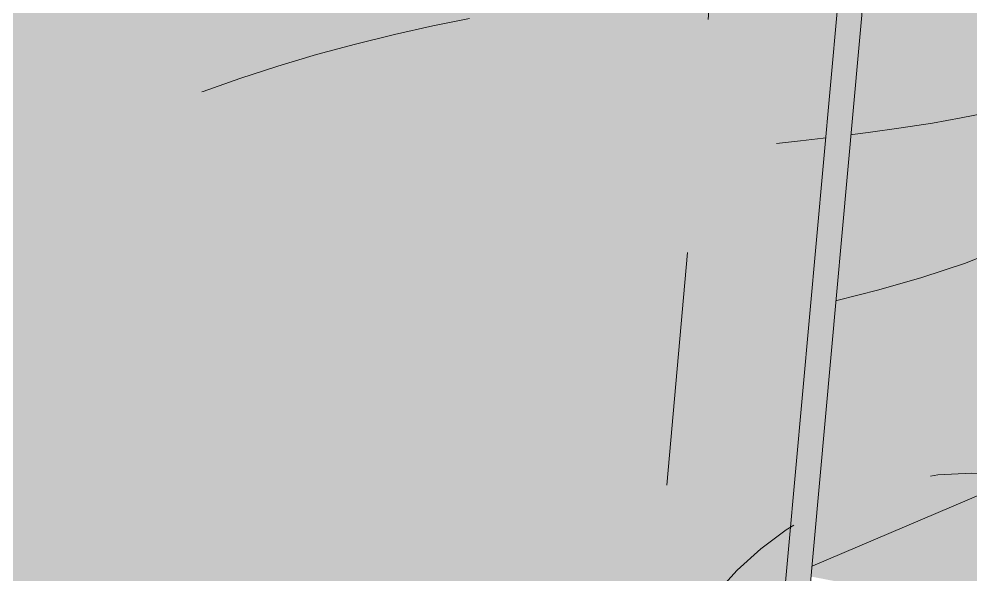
# Model space of a CAD drawing. Header units: centimetres. Extents: x -4381 to 5639, y -3920 to 4826.
# Drawn here: x 181.91 to 187.65, y 67.45 to 70.8 of the extents above; entities that cross this region are included whole.
import ezdxf
from ezdxf.xclip import XClip

# ---------------------------------------------------------------- set-up
doc = ezdxf.new("R2010")
doc.units = ezdxf.units.CM
doc.header["$MEASUREMENT"] = 0
doc.header["$XCLIPFRAME"] = 0
doc.set_wipeout_variables(frame=1)
for name, pattern in [('Dashed', [0.564444, 0.282222, -0.282222]), ('Tirets', [0.458611, 0.282222, -0.176389]), ('Wipeout_Contour', [100, 0, -100])]:
    doc.linetypes.add(name, pattern=pattern)
for name, color, linetype, lineweight in [('0- COURBES DE NIVEAU_Pen_No__2', 8, 'Continuous', 5), ('0- SITE_Pen_No__101', 252, 'Continuous', 5), ('Dalles_Pen_No__1', 7, 'Continuous', 5), ('Dalles_Pen_No__101', 252, 'Continuous', 5), ('Structural - Bearing_Pen_No__1', 7, 'Continuous', 5)]:
    doc.layers.add(name, color=color, linetype=linetype, lineweight=lineweight)
for name, color, linetype in [('Dalles', 7, 'Continuous'), ('Drawing & Figure', 7, 'Continuous'), ('Structural - Bearing', 7, 'Continuous')]:
    doc.layers.add(name, color=color, linetype=linetype)
doc.layers.add('RECULS_Pen_No__58', color=7, linetype='Continuous', lineweight=5, true_color=0xdf0000)

# ---------------------------------------------------------------- blocks, each defined once
blk = doc.blocks.new('Drawing_13_13', base_point=(-54.8524, -87.0921))
at = {"layer": '0- SITE_Pen_No__101', "linetype": 'Continuous', "lineweight": 0, "ltscale": 5, "true_color": 0x262626}
for points in [[(186.9712, 70.5649), (187.5953, 70.2076), (188.5384, 70.8043), (187.0102, 70.9973)], [(187.7499, 70.2394), (188.5384, 70.8043), (187.5953, 70.2076)], [(186.9712, 70.5649), (186.9636, 70.4809), (187.4214, 70.1771), (187.5953, 70.2076)], [(186.9636, 70.4809), (186.9534, 70.3683), (187.233, 70.1481), (187.4214, 70.1771)], [(186.9394, 70.2123), (187.0346, 70.1205), (187.233, 70.1481), (186.9534, 70.3683)], [(187.885, 69.4372), (187.7499, 70.2394), (187.5953, 70.2076)], [(186.9394, 70.2123), (186.9299, 70.107), (187.0346, 70.1205)], [(187.621, 69.332), (187.4214, 70.1771), (187.233, 70.1481)], [(187.621, 69.332), (187.5953, 70.2076), (187.4214, 70.1771)], [(187.5953, 70.2076), (187.621, 69.332), (187.885, 69.4372)], [(186.9106, 69.8931), (187.3578, 69.2441), (187.0346, 70.1205), (186.9266, 70.0705)], [(186.9299, 70.107), (186.9266, 70.0705), (187.0346, 70.1205)], [(187.3578, 69.2441), (187.233, 70.1481), (187.0346, 70.1205)], [(187.233, 70.1481), (187.3578, 69.2441), (187.621, 69.332)], [(186.9003, 69.7796), (187.098, 69.1697), (187.3578, 69.2441), (186.9106, 69.8931)], [(186.8443, 69.1049), (187.098, 69.1697), (186.9003, 69.7796), (186.8433, 69.1473)], [(186.707, 67.6363), (186.6949, 67.5027), (187.959, 68.0408), (187.9544, 69.0582), (188.5451, 69.036), (188.5484, 68.2917), (188.8734, 68.4301), (188.8704, 69.105), (187.885, 69.4372)], [(186.7106, 67.6766), (186.707, 67.6363), (187.885, 69.4372), (187.621, 69.332)], [(186.7176, 67.754), (186.7106, 67.6766), (187.621, 69.332), (187.3578, 69.2441)], [(186.7348, 67.9448), (186.7176, 67.754), (187.3578, 69.2441), (187.098, 69.1697)], [(186.8326, 69.0286), (186.7348, 67.9448), (187.098, 69.1697), (186.8443, 69.1049)], [(186.8393, 69.1037), (186.8443, 69.1049), (186.8433, 69.1473)], [(186.8393, 69.1037), (186.8326, 69.0286), (186.8443, 69.1049)], [(186.6892, 67.4392), (187.9438, 67.1973), (187.959, 68.0408), (186.6949, 67.5027)]]:
    blk.add_hatch(color=250, dxfattribs=at).paths.add_polyline_path(points)
at = {"layer": 'Dalles', "linetype": 'Continuous', "lineweight": 5, "ltscale": 5}
h = blk.add_hatch(color=8, dxfattribs=at)
h.paths.add_polyline_path([(172.7691, 72.2938), (171.9155, 62.8323), (177.6422, 62.3156), (177.8893, 65.0545), (177.9926, 66.1998), (179.7107, 66.0448), (179.6073, 64.8995), (186.4047, 64.2862), (187.0112, 71.0089)])
h.paths.add_polyline_path([(172.0783, 62.9682), (172.1996, 64.3127), (177.6276, 63.823), (177.5063, 62.4785)], flags=0)
h.paths.add_polyline_path([(175.2352, 67.0761), (175.3475, 68.3211), (177.0158, 68.1706), (176.9034, 66.9256)], flags=0)
h.paths.add_polyline_path([(183.4303, 64.7052), (183.6595, 67.2449), (186.4979, 66.9888), (186.2688, 64.4491)], flags=0)
at = {"layer": 'Dalles_Pen_No__101', "linetype": 'Continuous', "lineweight": 0, "ltscale": 5, "true_color": 0x262626}
blk.add_hatch(color=250, dxfattribs=at).paths.add_polyline_path([(183.5235, 67.4077), (186.5114, 67.1382), (186.5172, 67.2023), (183.5829, 67.4671)])
at = {"layer": '0- COURBES DE NIVEAU_Pen_No__2', "linetype": 'Continuous', "ltscale": 5, "flags": 128}
for points in [[(183.0145, 70.3654), (183.0216, 70.3681), (183.2433, 70.4457), (183.472, 70.5202), (183.7058, 70.59), (183.942, 70.6538), (184.1772, 70.7114), (184.4073, 70.763), (184.6283, 70.8088)], [(186.4808, 70.0527), (186.6263, 70.0696), (186.8309, 70.0943), (187.0346, 70.1205), (187.233, 70.1481), (187.4214, 70.1771), (187.5953, 70.2076), (187.7499, 70.2394), (187.8822, 70.2728), (187.994, 70.3085), (188.0885, 70.3478), (188.1691, 70.3916), (188.239, 70.441), (188.3015, 70.497), (188.3597, 70.5608), (188.4171, 70.6333), (188.4763, 70.7151), (188.5384, 70.8043), (188.6039, 70.8985)], [(186.7367, 69.079), (186.8443, 69.1049), (187.098, 69.1697), (187.3578, 69.2441), (187.621, 69.332), (187.885, 69.4372), (188.1468, 69.5618), (188.4031, 69.7017), (188.6503, 69.8511), (188.6582, 69.8563)], [(186.5905, 67.4582), (189.9133, 68.8728)]]:
    blk.add_lwpolyline(points, dxfattribs=at)
at = {"layer": 'Dalles_Pen_No__1', "linetype": 'Continuous', "ltscale": 5, "flags": 128}
blk.add_lwpolyline([(172.7691, 72.2938), (171.9155, 62.8323), (177.6422, 62.3156), (177.8893, 65.0545), (177.9926, 66.1998), (179.7107, 66.0448), (179.6073, 64.8995), (186.4047, 64.2862), (187.0112, 71.0089)], close=True, dxfattribs=at)
blk.add_lwpolyline([(172.7691, 72.2938), (171.9155, 62.8323), (177.6422, 62.3156), (177.8893, 65.0545), (177.9926, 66.1998), (179.7107, 66.0448), (179.6073, 64.8995), (186.4047, 64.2862), (187.0112, 71.0089)], close=True, dxfattribs=at)
blk.add_lwpolyline([(172.7691, 72.2938), (171.9155, 62.8323), (177.6422, 62.3156), (177.8893, 65.0545), (177.9926, 66.1998), (179.7107, 66.0448), (179.6073, 64.8995), (186.4047, 64.2862), (187.0112, 71.0089)], close=True, dxfattribs=at)
blk.add_lwpolyline([(172.7691, 72.2938), (171.9155, 62.8323), (177.6422, 62.3156), (177.8893, 65.0545), (177.9926, 66.1998), (179.7107, 66.0448), (179.6073, 64.8995), (186.4047, 64.2862), (187.0112, 71.0089)], close=True, dxfattribs=at)
at = {"color": 254, "linetype": 'Wipeout_Contour', "lineweight": 0, "ltscale": 794.195594}
blk.add_wipeout([(186.4047, 64.2862), (187.0112, 71.0089), (186.8484, 70.873), (186.2688, 64.4491)], dxfattribs=at).dxf.layer = 'Structural - Bearing'
at = {"layer": 'Structural - Bearing', "linetype": 'Continuous', "lineweight": 0, "ltscale": 5, "true_color": 0xffffff}
blk.add_hatch(color=7, dxfattribs=at).paths.add_polyline_path([(186.4047, 64.2862), (187.0112, 71.0089), (186.8484, 70.873), (186.2688, 64.4491)])
at = {"layer": 'RECULS_Pen_No__58', "linetype": 'Dashed', "ltscale": 5, "flags": 128}
blk.add_lwpolyline([(184.9647, 58.2808), (172.5413, 59.4016), (173.7057, 72.3097), (186.3147, 73.6038)], close=True, dxfattribs=at)
at = {"layer": 'RECULS_Pen_No__58', "linetype": 'Tirets', "ltscale": 5}
blk.add_circle((187.6581, 66.0633), 2, dxfattribs=at)
at = {"layer": 'Structural - Bearing_Pen_No__1', "linetype": 'Continuous', "ltscale": 5, "flags": 128}
for points in [[(186.4047, 64.2862), (187.0112, 71.0089)], [(186.8484, 70.873), (186.5114, 67.1382)]]:
    blk.add_lwpolyline(points, dxfattribs=at)

msp = doc.modelspace()

# ---------------------------------------------------------------- block references
at = {"layer": 'Drawing & Figure', "color": 151, "linetype": 'Continuous', "lineweight": 5, "ltscale": 10, "true_color": 0x80c2ff}
ref = msp.add_blockref('Drawing_13_13', (-54.85237, -87.09209), dxfattribs=at)
XClip(ref).set_block_clipping_path([(166.1260505706, 54.1059969298), (191.9907812231, 80.1417166121)])

doc.saveas('drawing.dxf')
